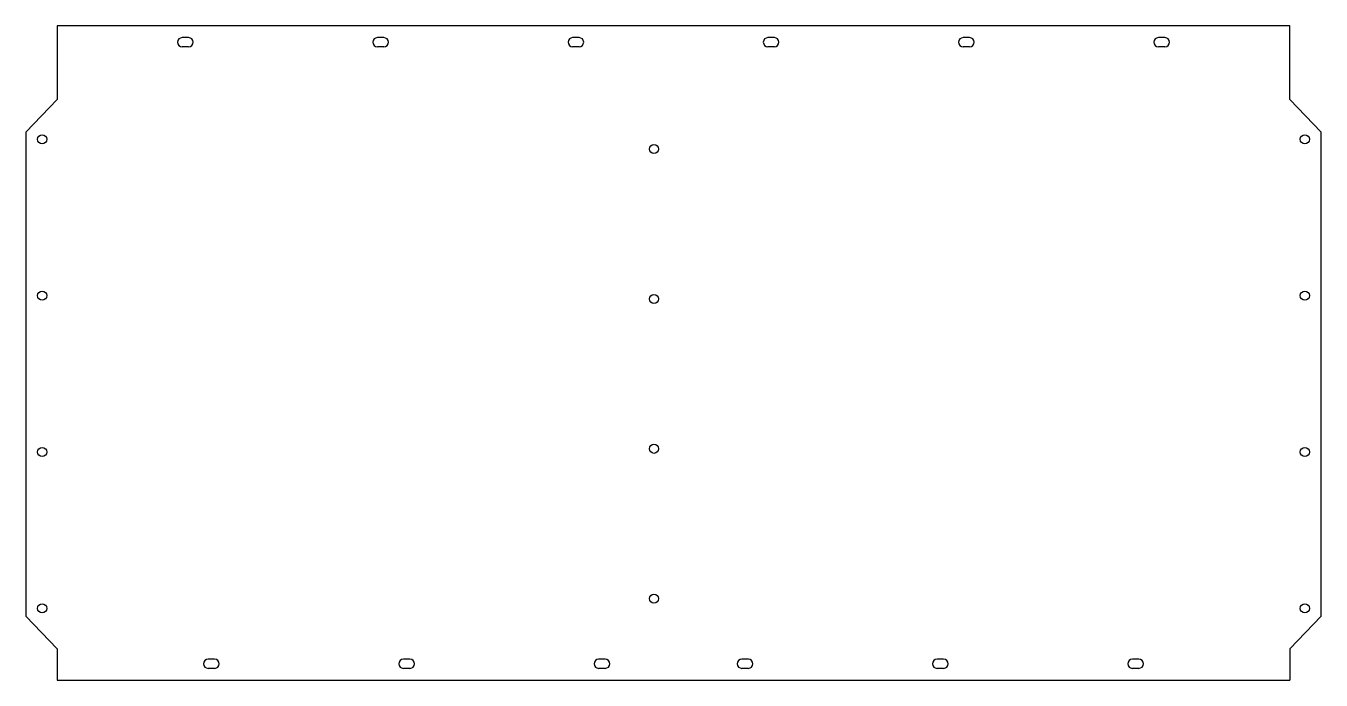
# Model space of a CAD drawing. Header units: millimetres. Extents: x -430 to 1560, y 629 to 1633.
import ezdxf

# ---------------------------------------------------------------- set-up
doc = ezdxf.new("R2010")
doc.units = ezdxf.units.MM

msp = doc.modelspace()

# ---------------------------------------------------------------- linework, layer by layer
for p, q in [((1511.6, 1633.4), (-382.4, 1633.4)), ((-382.4, 1633.4), (-382.4, 1520.4)), ((1511.6, 1520.4), (1511.6, 1633.4)), ((-180.4, 1615.4), (-190.4, 1615.4)), ((119.6, 1615.4), (109.6, 1615.4)), ((419.6, 1615.4), (409.6, 1615.4)), ((719.6, 1615.4), (709.6, 1615.4)), ((1019.6, 1615.4), (1009.6, 1615.4)), ((1319.6, 1615.4), (1309.6, 1615.4)), ((-180.4, 1601.4), (-190.4, 1601.4)), ((119.6, 1601.4), (109.6, 1601.4)), ((419.6, 1601.4), (409.6, 1601.4)), ((719.6, 1601.4), (709.6, 1601.4)), ((1019.6, 1601.4), (1009.6, 1601.4)), ((1319.6, 1601.4), (1309.6, 1601.4)), ((-382.4, 1520.4), (-430.4, 1470.4)), ((1511.6, 1520.4), (1559.6, 1470.4)), ((-430.4, 1470.4), (-430.4, 727.4)), ((1559.6, 727.4), (1559.6, 1470.4)), ((-382.4, 677.4), (-430.4, 727.4)), ((1511.6, 677.4), (1559.6, 727.4)), ((-382.4, 677.4), (-382.4, 629.4)), ((1511.6, 677.4), (1511.6, 629.4)), ((-140.4, 661.4), (-150.4, 661.4)), ((159.6, 661.4), (149.6, 661.4)), ((459.6, 661.4), (449.6, 661.4)), ((679.6, 661.4), (669.6, 661.4)), ((979.6, 661.4), (969.6, 661.4)), ((1279.6, 661.4), (1269.6, 661.4)), ((-140.4, 647.4), (-150.4, 647.4)), ((159.6, 647.4), (149.6, 647.4)), ((459.6, 647.4), (449.6, 647.4)), ((679.6, 647.4), (669.6, 647.4)), ((979.6, 647.4), (969.6, 647.4)), ((1279.6, 647.4), (1269.6, 647.4)), ((-382.4, 629.4), (1511.6, 629.4))]:
    msp.add_line(p, q)
for centre in [(-405.4, 1459.4), (1534.6, 1459.4), (534.6, 1444.4), (-405.4, 1219.4), (534.6, 1214.4), (1534.6, 1219.4), (-405.4, 979.4), (534.6, 984.4), (1534.6, 979.4), (534.6, 754.4), (-405.4, 739.4), (1534.6, 739.4)]:
    msp.add_circle(centre, 7)
for centre, start, end in [((-190.4, 1608.4), 90, 270), ((-180.4, 1608.4), 270, 90), ((109.6, 1608.4), 90, 270), ((119.6, 1608.4), 270, 90), ((409.6, 1608.4), 90, 270), ((419.6, 1608.4), 270, 90), ((709.6, 1608.4), 90, 270), ((719.6, 1608.4), 270, 90), ((1009.6, 1608.4), 90, 270), ((1019.6, 1608.4), 270, 90), ((1309.6, 1608.4), 90, 270), ((1319.6, 1608.4), 270, 90), ((-150.4, 654.4), 90, 270), ((-140.4, 654.4), 270, 90), ((149.6, 654.4), 90, 270), ((159.6, 654.4), 270, 90), ((449.6, 654.4), 90, 270), ((459.6, 654.4), 270, 90), ((669.6, 654.4), 90, 270), ((679.6, 654.4), 270, 90), ((969.6, 654.4), 90, 270), ((979.6, 654.4), 270, 90), ((1269.6, 654.4), 90, 270), ((1279.6, 654.4), 270, 90)]:
    msp.add_arc(centre, 7, start, end)

doc.saveas('drawing.dxf')
